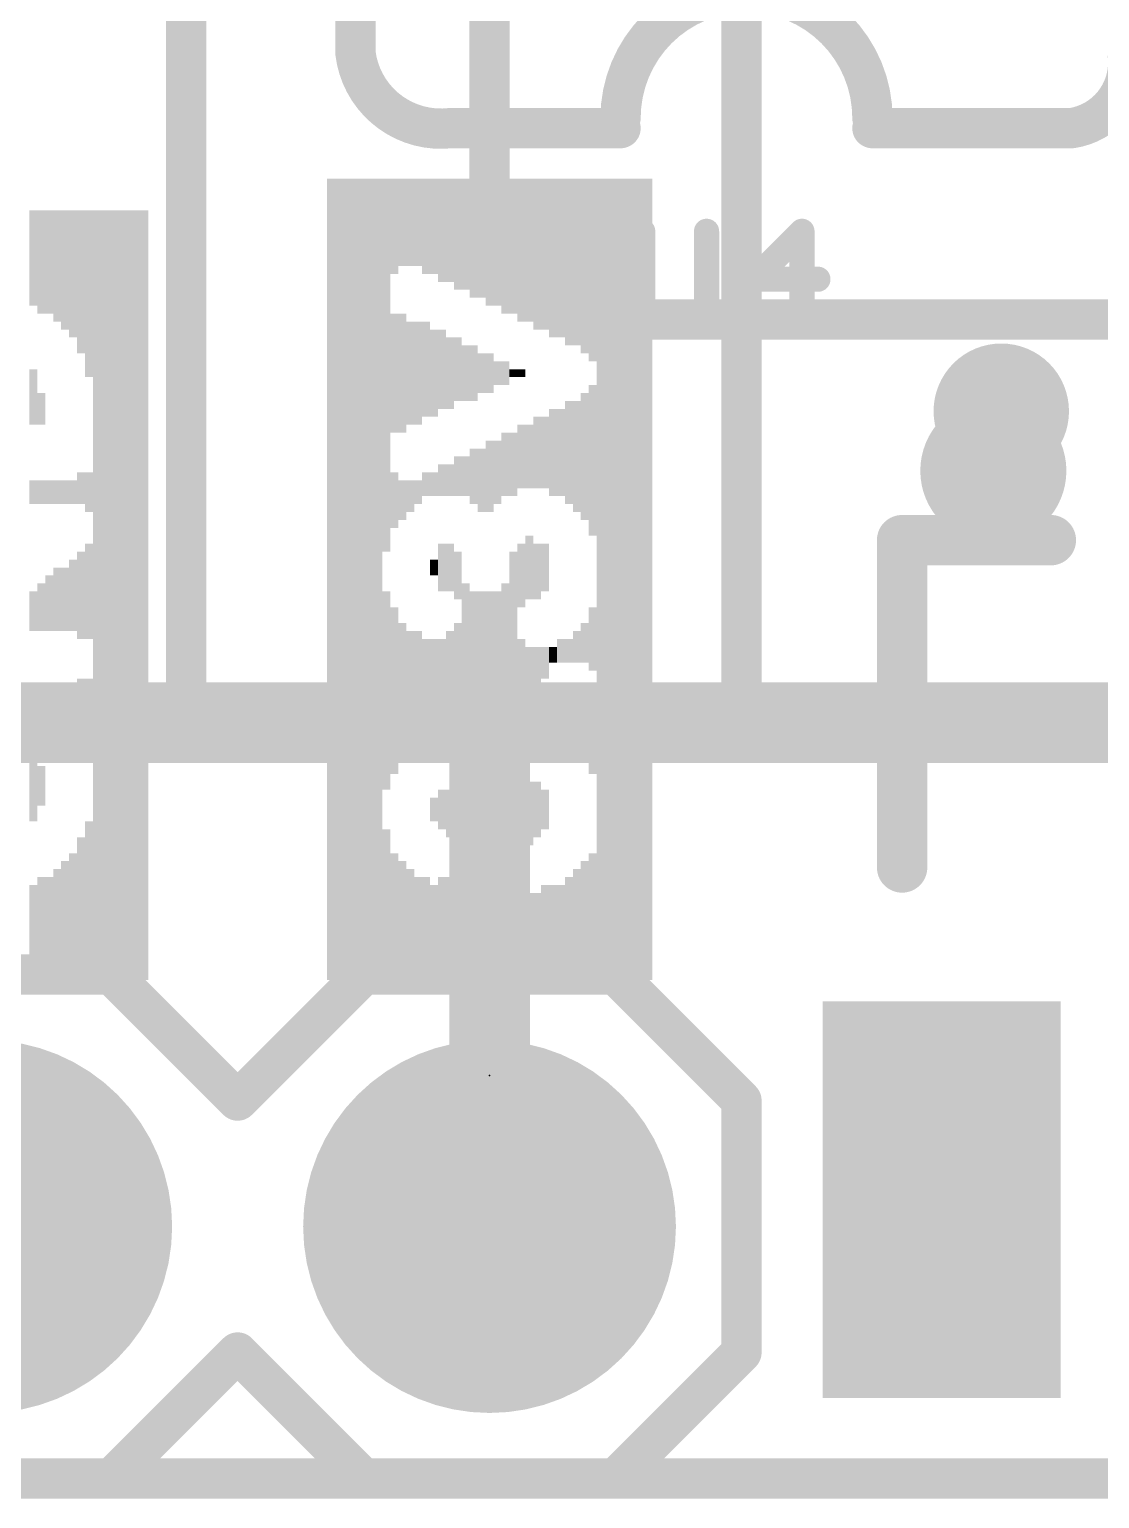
# Model space of a CAD drawing. Extents: x -11.4 to 25.5, y -10.2 to 36.9.
# Drawn here: x 5.3 to 10.7, y -0.1 to 7.3 of the extents above; entities that cross this region are included whole.
import ezdxf

# ---------------------------------------------------------------- set-up
doc = ezdxf.new("R2010")
doc.units = 0
for name, color, linetype in [('1', 12, 'CONTINUOUS'), ('16', 132, 'CONTINUOUS'), ('17', 110, 'CONTINUOUS'), ('18', 110, 'CONTINUOUS'), ('20', 53, 'CONTINUOUS'), ('21', 41, 'CONTINUOUS'), ('23', 53, 'CONTINUOUS'), ('25', 253, 'CONTINUOUS'), ('31', 253, 'CONTINUOUS')]:
    doc.layers.add(name, color=color, linetype=linetype)

# ---------------------------------------------------------------- blocks, each defined once
blk = doc.blocks.new('RECT')
blk.add_solid([(-0.5, -0.5), (0.5, -0.5), (-0.5, 0.5), (0.5, 0.5)])
blk = doc.blocks.new('ROUNDP')
at = {"const_width": 0.5}
blk.add_lwpolyline([(0, -0.25, 1), (0, 0.25, 1), (0, -0.25)], format="xyb", dxfattribs=at)
blk = doc.blocks.new('ROUNDV')
at = {"const_width": 0.5}
blk.add_lwpolyline([(0, -0.25, 1), (0, 0.25, 1), (0, -0.25)], format="xyb", dxfattribs=at)

msp = doc.modelspace()

# ---------------------------------------------------------------- linework, layer by layer
at = {"layer": '1'}
for points, const_width in [([(8.89, 10.287), (8.89, 3.937)], 0.2032), ([(6.09, 7.62), (6.09, 3.81)], 0.2032), ([(6.35, 3.81), (2.032, 3.81)], 0.4064), ([(7.62, 3.81), (6.35, 3.81)], 0.4064), ([(9.017, 3.81), (7.62, 3.81)], 0.4064), ([(7.62, 1.27), (7.62, 3.81)], 0.4064), ([(8.89, 3.937), (9.017, 3.81)], 0.2032), ([(12.2, 3.81), (9.017, 3.81)], 0.4064), ([(6.09, 3.81), (6.35, 3.81)], 0.2032), ([(24.13, 0), (1.27, 0)], 0.2032)]:
    msp.add_lwpolyline(points, dxfattribs=dict(at, const_width=const_width))
for points, const_width in [([(6.35, 3.9116, 1), (6.35, 3.7084)], 0.2032), ([(6.35, 3.7084, 1), (6.35, 3.9116)], 0.2032), ([(7.62, 3.9116, 1), (7.62, 3.7084)], 0.2032), ([(7.7216, 3.81, 1), (7.5184, 3.81)], 0.2032), ([(7.62, 3.7084, 1), (7.62, 3.9116)], 0.2032), ([(8.9259, 3.9729, 1), (8.8541, 3.9011)], 0.1016), ([(9.017, 3.9116, 1), (9.017, 3.7084)], 0.2032), ([(9.017, 3.7084, 1), (9.017, 3.9116)], 0.2032), ([(8.8392, 3.937, 1), (8.9408, 3.937)], 0.1016), ([(6.09, 3.8608, 1), (6.09, 3.7592)], 0.1016), ([(6.0392, 3.81, 1), (6.1408, 3.81)], 0.1016), ([(6.35, 3.7592, 1), (6.35, 3.8608)], 0.1016), ([(8.9811, 3.7741, 1), (9.0529, 3.8459)], 0.1016), ([(7.5184, 1.27, 1), (7.7216, 1.27)], 0.2032)]:
    msp.add_lwpolyline(points, format="xyb", dxfattribs=dict(at, const_width=const_width))
at = {"layer": '16', "const_width": 0.2032}
for points in [[(7.62, 8.128), (7.62, 6.35)], [(7.62, 6.35), (8.128, 5.842)], [(8.128, 5.842), (14.351, 5.842)], [(1.27, 0), (24.13, 0)]]:
    msp.add_lwpolyline(points, dxfattribs=at)
at = {"layer": '16', "const_width": 0.1016}
for points in [[(7.6559, 6.3859, 1), (7.5841, 6.3141)], [(7.5692, 6.35, 1), (7.6708, 6.35)], [(8.128, 5.8928, 1), (8.128, 5.7912)], [(8.0921, 5.8061, 1), (8.1639, 5.8779)]]:
    msp.add_lwpolyline(points, format="xyb", dxfattribs=at)
at = {"layer": '20', "const_width": 0.2032}
msp.add_lwpolyline([(1.27, 0), (24.13, 0)], dxfattribs=at)
at = {"layer": '21'}
for points, const_width in [([(6.9437, 11.8618), (6.9437, 7.1882)], 0.2032), ([(7.4374, 6.8072), (8.2804, 6.8072)], 0.2032), ([(10.5553, 6.8072), (9.5504, 6.8072)], 0.2032), ([(9.7, 3.08), (9.7, 4.73)], 0.254), ([(9.7, 4.73), (10.45, 4.73)], 0.254), ([(4.445, 2.54), (5.715, 2.54)], 0.2032), ([(5.715, 2.54), (6.35, 1.905)], 0.2032), ([(6.35, 1.905), (6.985, 2.54)], 0.2032), ([(6.985, 2.54), (8.255, 2.54)], 0.2032), ([(8.255, 2.54), (8.89, 1.905)], 0.2032), ([(8.89, 1.905), (8.89, 0.635)], 0.2032), ([(6.35, 0.635), (5.715, 0)], 0.2032), ([(6.985, 0), (6.35, 0.635)], 0.2032), ([(8.89, 0.635), (8.255, 0)], 0.2032), ([(5.715, 0), (4.445, 0)], 0.2032), ([(8.255, 0), (6.985, 0)], 0.2032)]:
    msp.add_lwpolyline(points, dxfattribs=dict(at, const_width=const_width))
for points, const_width in [([(9.5504, 6.858, 1), (8.2804, 6.858)], 0.2032), ([(6.9437, 7.1882, 0.4143), (7.4247, 6.8072)], 0.2032), ([(6.9942, 7.194, 1), (6.8932, 7.1824)], 0.1016), ([(10.5553, 6.8072, 0.4145), (10.8363, 7.1882)], 0.2032), ([(6.8929, 7.1882, 1), (6.9945, 7.1882)], 0.1016), ([(7.4374, 6.858, 1), (7.4374, 6.7564)], 0.1016), ([(7.4306, 6.7567, 1), (7.4188, 6.8577)], 0.1016), ([(8.2296, 6.858, 1), (8.3312, 6.858)], 0.1016), ([(8.2804, 6.7564, 1), (8.2804, 6.858)], 0.1016), ([(9.4996, 6.858, 1), (9.6012, 6.858)], 0.1016), ([(9.5504, 6.858, 1), (9.5504, 6.7564)], 0.1016), ([(10.5477, 6.8574, 1), (10.5629, 6.757)], 0.1016), ([(10.5553, 6.7564, 1), (10.5553, 6.858)], 0.1016), ([(10.2, 5.2386, 1), (10.2, 5.5214, 1), (10.2, 5.2386)], 0.4), ([(9.7635, 4.73, 1), (9.6365, 4.73)], 0.127), ([(9.7, 4.7935, 1), (9.7, 4.6665)], 0.127), ([(10.45, 4.6665, 1), (10.45, 4.7935)], 0.127), ([(9.6365, 3.08, 1), (9.7635, 3.08)], 0.127), ([(5.7509, 2.5759, 1), (5.6791, 2.5041)], 0.1016), ([(5.715, 2.4892, 1), (5.715, 2.5908)], 0.1016), ([(6.985, 2.5908, 1), (6.985, 2.4892)], 0.1016), ([(7.0209, 2.5041, 1), (6.9491, 2.5759)], 0.1016), ([(8.2909, 2.5759, 1), (8.2191, 2.5041)], 0.1016), ([(8.255, 2.4892, 1), (8.255, 2.5908)], 0.1016), ([(8.9408, 1.905, 1), (8.8392, 1.905)], 0.1016), ([(6.3141, 1.9409, 1), (6.3859, 1.8691)], 0.1016), ([(6.3141, 1.8691, 1), (6.3859, 1.9409)], 0.1016), ([(8.8541, 1.8691, 1), (8.9259, 1.9409)], 0.1016), ([(6.3859, 0.6709, 1), (6.3141, 0.5991)], 0.1016), ([(6.3859, 0.5991, 1), (6.3141, 0.6709)], 0.1016), ([(8.8392, 0.635, 1), (8.9408, 0.635)], 0.1016), ([(8.9259, 0.5991, 1), (8.8541, 0.6709)], 0.1016), ([(5.6791, 0.0359, 1), (5.7509, -0.0359)], 0.1016), ([(5.715, -0.0508, 1), (5.715, 0.0508)], 0.1016), ([(6.985, 0.0508, 1), (6.985, -0.0508)], 0.1016), ([(6.9491, -0.0359, 1), (7.0209, 0.0359)], 0.1016), ([(8.2191, 0.0359, 1), (8.2909, -0.0359)], 0.1016), ([(8.255, -0.0508, 1), (8.255, 0.0508)], 0.1016)]:
    msp.add_lwpolyline(points, format="xyb", dxfattribs=dict(at, const_width=const_width))
at = {"layer": '23'}
msp.add_point((7.62, 2.032), dxfattribs=at)
at = {"layer": '25', "const_width": 0.127}
for points in [[(8.3922, 6.2869), (8.3922, 5.8844)], [(8.7142, 5.8844), (8.7142, 6.2869)], [(9.195, 6.2869), (8.9535, 6.0454)], [(9.195, 5.8039), (9.195, 6.2869)], [(8.9535, 6.0454), (9.2755, 6.0454)], [(8.3922, 5.8844), (8.4727, 5.8039)], [(8.6337, 5.8039), (8.7142, 5.8844)], [(8.4727, 5.8039), (8.6337, 5.8039)]]:
    msp.add_lwpolyline(points, dxfattribs=at)
at = {"layer": '25', "const_width": 0.0635}
for points in [[(8.4239, 6.2869, 1), (8.3604, 6.2869)], [(8.7459, 6.2869, 1), (8.6824, 6.2869)], [(9.2268, 6.2869, 1), (9.1633, 6.2869)], [(9.2175, 6.2645, 1), (9.1726, 6.3094)], [(8.9535, 6.0772, 1), (8.9535, 6.0137)], [(8.931, 6.0679, 1), (8.9759, 6.023)], [(9.2755, 6.0137, 1), (9.2755, 6.0772)], [(8.4146, 5.9069, 1), (8.3697, 5.8619)], [(8.7366, 5.8619, 1), (8.6917, 5.9069)], [(8.3604, 5.8844, 1), (8.4239, 5.8844)], [(8.4727, 5.8357, 1), (8.4727, 5.7722)], [(8.4502, 5.7814, 1), (8.4951, 5.8264)], [(8.6112, 5.8264, 1), (8.6561, 5.7814)], [(8.6337, 5.7722, 1), (8.6337, 5.8357)], [(8.6824, 5.8844, 1), (8.7459, 5.8844)], [(9.1633, 5.8039, 1), (9.2268, 5.8039)]]:
    msp.add_lwpolyline(points, format="xyb", dxfattribs=at)

# ---------------------------------------------------------------- block references
at = {"layer": '1', "xscale": 1.2, "yscale": 2}
msp.add_blockref('RECT', (9.9, 1.405), dxfattribs=at)
at = {"layer": '17', "xscale": 1.8796, "yscale": 1.8796, "rotation": 90}
for p in [(5.08, 1.27), (5.08, 1.27), (7.62, 1.27), (7.62, 1.27)]:
    msp.add_blockref('ROUNDP', p, dxfattribs=at)
at = {"layer": '18', "xscale": 0.7366, "yscale": 0.7366}
msp.add_blockref('ROUNDV', (10.16, 5.08), dxfattribs=at)
msp.add_blockref('ROUNDV', (10.16, 5.08), dxfattribs=at)
at = {"layer": '21', "yscale": 0.04, "rotation": 90}
for p, xscale in [((6.82, 4.532), 4.04), ((6.86, 4.532), 4.04), ((6.9, 4.532), 4.04), ((6.94, 4.532), 4.04), ((6.98, 4.532), 4.04), ((7.02, 4.532), 4.04), ((7.06, 4.532), 4.04), ((7.1, 5.612), 1.88), ((7.14, 6.312), 0.48), ((7.18, 6.332), 0.44), ((7.22, 6.332), 0.44), ((7.26, 6.332), 0.44), ((7.3, 6.312), 0.48), ((7.34, 6.312), 0.48), ((7.38, 6.292), 0.52), ((7.42, 6.292), 0.52), ((7.46, 6.272), 0.56), ((7.5, 6.272), 0.56), ((7.54, 6.252), 0.6), ((7.58, 6.252), 0.6), ((7.62, 6.232), 0.64), ((7.66, 6.232), 0.64), ((7.7, 6.212), 0.68), ((7.74, 6.212), 0.68), ((7.78, 6.192), 0.72), ((7.82, 6.192), 0.72), ((7.86, 6.172), 0.76), ((7.9, 6.172), 0.76), ((7.94, 6.152), 0.8), ((7.98, 6.152), 0.8), ((8.02, 6.132), 0.84), ((8.06, 6.132), 0.84), ((8.1, 6.112), 0.88), ((8.14, 6.092), 0.92), ((8.18, 4.532), 4.04), ((8.22, 4.532), 4.04), ((8.26, 4.532), 4.04), ((8.3, 4.532), 4.04), ((8.34, 4.532), 4.04), ((8.38, 4.532), 4.04), ((8.42, 4.532), 4.04), ((5.32, 6.152), 0.48), ((5.36, 6.132), 0.52), ((5.4, 6.132), 0.52), ((5.44, 6.112), 0.56), ((5.48, 6.092), 0.6), ((5.52, 6.072), 0.64), ((5.56, 6.032), 0.72), ((5.6, 5.972), 0.84), ((5.64, 4.452), 3.88), ((5.68, 4.452), 3.88), ((5.72, 4.452), 3.88), ((5.76, 4.452), 3.88), ((5.8, 4.452), 3.88), ((5.84, 4.452), 3.88), ((5.88, 4.452), 3.88), ((7.14, 5.572), 0.6), ((7.18, 5.572), 0.6), ((7.22, 5.572), 0.52), ((7.26, 5.572), 0.52), ((7.3, 5.592), 0.48), ((7.34, 5.572), 0.44), ((7.38, 5.592), 0.4), ((7.42, 5.572), 0.36), ((7.46, 5.592), 0.32), ((7.5, 5.572), 0.28), ((7.54, 5.572), 0.28), ((7.58, 5.572), 0.2), ((7.62, 5.572), 0.2), ((7.66, 5.572), 0.12), ((7.7, 5.572), 0.12), ((5.32, 5.452), 0.28), ((7.74, 5.572), 0.04), ((7.78, 5.572), 0.04), ((8.14, 5.132), 0.76), ((5.36, 5.392), 0.16), ((8.02, 5.172), 0.52), ((8.06, 5.152), 0.56), ((8.1, 5.152), 0.64), ((7.86, 5.172), 0.36), ((7.9, 5.172), 0.36), ((7.94, 5.172), 0.44), ((7.98, 5.172), 0.44), ((7.7, 5.112), 0.32), ((7.74, 5.112), 0.32), ((7.78, 5.152), 0.32), ((7.82, 5.152), 0.32), ((7.54, 5.052), 0.28), ((7.58, 5.032), 0.32), ((7.62, 5.052), 0.36), ((7.66, 5.072), 0.32), ((7.38, 5.032), 0.16), ((7.42, 5.032), 0.16), ((7.46, 5.052), 0.2), ((7.5, 5.052), 0.2), ((5.56, 4.992), 0.16), ((5.6, 4.972), 0.2), ((7.14, 4.932), 0.28), ((7.3, 5.012), 0.12), ((7.34, 5.012), 0.12), ((5.32, 4.972), 0.12), ((5.36, 4.972), 0.12), ((5.4, 4.972), 0.12), ((5.44, 4.972), 0.12), ((5.48, 4.972), 0.12), ((5.52, 4.972), 0.12), ((7.18, 4.932), 0.2), ((7.22, 4.952), 0.16), ((7.26, 4.972), 0.12), ((7.82, 4.592), 0.32), ((5.56, 4.452), 0.44), ((5.6, 4.472), 0.48), ((7.38, 4.592), 0.24), ((7.42, 4.592), 0.24), ((7.46, 4.552), 0.24), ((7.74, 4.212), 0.92), ((7.78, 4.552), 0.32), ((7.86, 4.572), 0.28), ((7.9, 4.592), 0.24), ((5.52, 4.452), 0.36), ((7.34, 4.592), 0.08), ((5.4, 4.412), 0.28), ((5.44, 4.432), 0.32), ((5.48, 4.432), 0.32), ((5.32, 4.372), 0.2), ((5.36, 4.392), 0.24), ((7.5, 4.112), 0.8), ((7.54, 4.092), 0.76), ((7.58, 4.072), 0.8), ((7.62, 4.052), 0.84), ((7.66, 4.072), 0.8), ((7.7, 4.112), 0.8), ((7.14, 3.972), 0.84), ((8.14, 4.232), 0.32), ((7.18, 3.972), 0.68), ((7.46, 4.032), 0.56), ((8.1, 4.212), 0.2), ((7.22, 3.972), 0.6), ((7.26, 3.992), 0.56), ((7.3, 3.972), 0.52), ((7.34, 3.972), 0.52), ((7.38, 3.992), 0.48), ((7.42, 4.012), 0.52), ((7.78, 3.992), 0.48), ((7.98, 4.172), 0.12), ((8.02, 4.172), 0.12), ((8.06, 4.192), 0.16), ((7.82, 3.972), 0.44), ((7.86, 3.972), 0.44), ((7.9, 4.112), 0.16), ((7.94, 4.152), 0.08), ((5.56, 3.912), 0.24), ((5.6, 3.872), 0.32), ((5.32, 3.932), 0.12), ((5.36, 3.932), 0.12), ((5.4, 3.932), 0.12), ((5.44, 3.932), 0.12), ((5.48, 3.932), 0.12), ((5.52, 3.912), 0.16), ((7.9, 3.832), 0.16), ((7.94, 3.812), 0.12), ((8.1, 3.752), 0.24), ((8.14, 3.712), 0.32), ((7.98, 3.772), 0.12), ((8.02, 3.772), 0.12), ((8.06, 3.752), 0.16), ((5.32, 3.472), 0.32), ((5.36, 3.492), 0.2), ((7.78, 3.352), 0.32), ((7.82, 3.352), 0.32), ((7.86, 3.372), 0.28), ((7.34, 3.372), 0.12), ((7.38, 3.372), 0.2), ((7.42, 3.352), 0.24), ((7.46, 3.332), 0.28), ((7.74, 2.972), 0.92), ((7.9, 3.372), 0.2), ((5.6, 2.912), 0.8), ((7.1, 2.892), 0.76), ((7.5, 2.892), 0.76), ((7.54, 2.892), 0.76), ((7.58, 2.892), 0.76), ((7.62, 2.892), 0.76), ((7.66, 2.892), 0.76), ((7.7, 2.892), 0.76), ((5.56, 2.872), 0.72), ((5.48, 2.812), 0.6), ((5.52, 2.832), 0.64), ((7.14, 2.832), 0.64), ((7.18, 2.812), 0.6), ((7.46, 2.812), 0.6), ((8.1, 2.812), 0.6), ((8.14, 2.832), 0.64), ((5.44, 2.792), 0.56), ((7.22, 2.792), 0.56), ((8.06, 2.792), 0.56), ((5.32, 2.752), 0.48), ((5.36, 2.772), 0.52), ((5.4, 2.772), 0.52), ((7.26, 2.772), 0.52), ((7.3, 2.772), 0.52), ((7.34, 2.752), 0.48), ((7.38, 2.772), 0.52), ((7.42, 2.772), 0.52), ((7.78, 2.752), 0.48), ((7.9, 2.752), 0.48), ((7.94, 2.752), 0.48), ((7.98, 2.752), 0.48), ((8.02, 2.772), 0.52), ((7.82, 2.732), 0.44), ((7.86, 2.732), 0.44)]:
    msp.add_blockref('RECT', p, dxfattribs=dict(at, xscale=xscale))
msp.add_blockref('RECT', (7.1, 3.972), dxfattribs=at)
at = {"layer": '31', "xscale": 1.2, "yscale": 2}
msp.add_blockref('RECT', (9.9, 1.405), dxfattribs=at)

doc.saveas('drawing.dxf')
